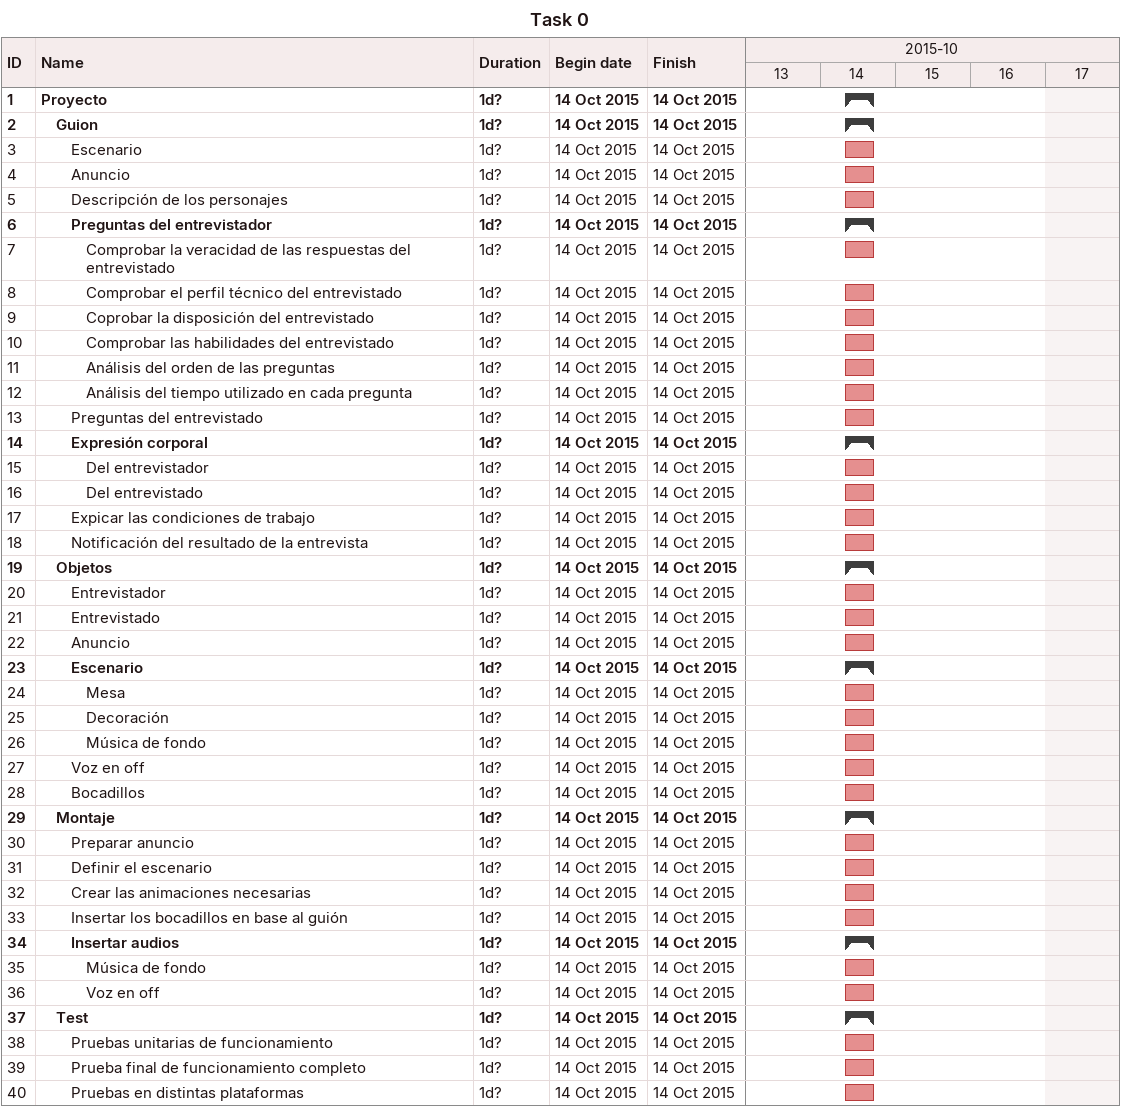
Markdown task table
Task 0

| ID | Level | Task | Duration | Start | Finish |
|---|---|---|---|---|---|
| 1 | 1 | **Proyecto** | 1d? | 2015-10-14 | 2015-10-14 |
| 2 | 2 | **Guion** | 1d? | 2015-10-14 | 2015-10-14 |
| 3 | 3 | Escenario | 1d? | 2015-10-14 | 2015-10-14 |
| 4 | 3 | Anuncio | 1d? | 2015-10-14 | 2015-10-14 |
| 5 | 3 | Descripción de los personajes | 1d? | 2015-10-14 | 2015-10-14 |
| 6 | 3 | **Preguntas del entrevistador** | 1d? | 2015-10-14 | 2015-10-14 |
| 7 | 4 | Comprobar la veracidad de las respuestas del entrevistado | 1d? | 2015-10-14 | 2015-10-14 |
| 8 | 4 | Comprobar el perfil técnico del entrevistado | 1d? | 2015-10-14 | 2015-10-14 |
| 9 | 4 | Coprobar la disposición del entrevistado | 1d? | 2015-10-14 | 2015-10-14 |
| 10 | 4 | Comprobar las habilidades del entrevistado | 1d? | 2015-10-14 | 2015-10-14 |
| 11 | 4 | Análisis del orden de las preguntas | 1d? | 2015-10-14 | 2015-10-14 |
| 12 | 4 | Análisis del tiempo utilizado en cada pregunta | 1d? | 2015-10-14 | 2015-10-14 |
| 13 | 3 | Preguntas del entrevistado | 1d? | 2015-10-14 | 2015-10-14 |
| 14 | 3 | **Expresión corporal** | 1d? | 2015-10-14 | 2015-10-14 |
| 15 | 4 | Del entrevistador | 1d? | 2015-10-14 | 2015-10-14 |
| 16 | 4 | Del entrevistado | 1d? | 2015-10-14 | 2015-10-14 |
| 17 | 3 | Expicar las condiciones de trabajo | 1d? | 2015-10-14 | 2015-10-14 |
| 18 | 3 | Notificación del resultado de la entrevista | 1d? | 2015-10-14 | 2015-10-14 |
| 19 | 2 | **Objetos** | 1d? | 2015-10-14 | 2015-10-14 |
| 20 | 3 | Entrevistador | 1d? | 2015-10-14 | 2015-10-14 |
| 21 | 3 | Entrevistado | 1d? | 2015-10-14 | 2015-10-14 |
| 22 | 3 | Anuncio | 1d? | 2015-10-14 | 2015-10-14 |
| 23 | 3 | **Escenario** | 1d? | 2015-10-14 | 2015-10-14 |
| 24 | 4 | Mesa | 1d? | 2015-10-14 | 2015-10-14 |
| 25 | 4 | Decoración | 1d? | 2015-10-14 | 2015-10-14 |
| 26 | 4 | Música de fondo | 1d? | 2015-10-14 | 2015-10-14 |
| 27 | 3 | Voz en off | 1d? | 2015-10-14 | 2015-10-14 |
| 28 | 3 | Bocadillos | 1d? | 2015-10-14 | 2015-10-14 |
| 29 | 2 | **Montaje** | 1d? | 2015-10-14 | 2015-10-14 |
| 30 | 3 | Preparar anuncio | 1d? | 2015-10-14 | 2015-10-14 |
| 31 | 3 | Definir el escenario | 1d? | 2015-10-14 | 2015-10-14 |
| 32 | 3 | Crear las animaciones necesarias | 1d? | 2015-10-14 | 2015-10-14 |
| 33 | 3 | Insertar los bocadillos en base al guión | 1d? | 2015-10-14 | 2015-10-14 |
| 34 | 3 | **Insertar audios** | 1d? | 2015-10-14 | 2015-10-14 |
| 35 | 4 | Música de fondo | 1d? | 2015-10-14 | 2015-10-14 |
| 36 | 4 | Voz en off | 1d? | 2015-10-14 | 2015-10-14 |
| 37 | 2 | **Test** | 1d? | 2015-10-14 | 2015-10-14 |
| 38 | 3 | Pruebas unitarias de funcionamiento | 1d? | 2015-10-14 | 2015-10-14 |
| 39 | 3 | Prueba final de funcionamiento completo | 1d? | 2015-10-14 | 2015-10-14 |
| 40 | 3 | Pruebas en distintas plataformas | 1d? | 2015-10-14 | 2015-10-14 |
